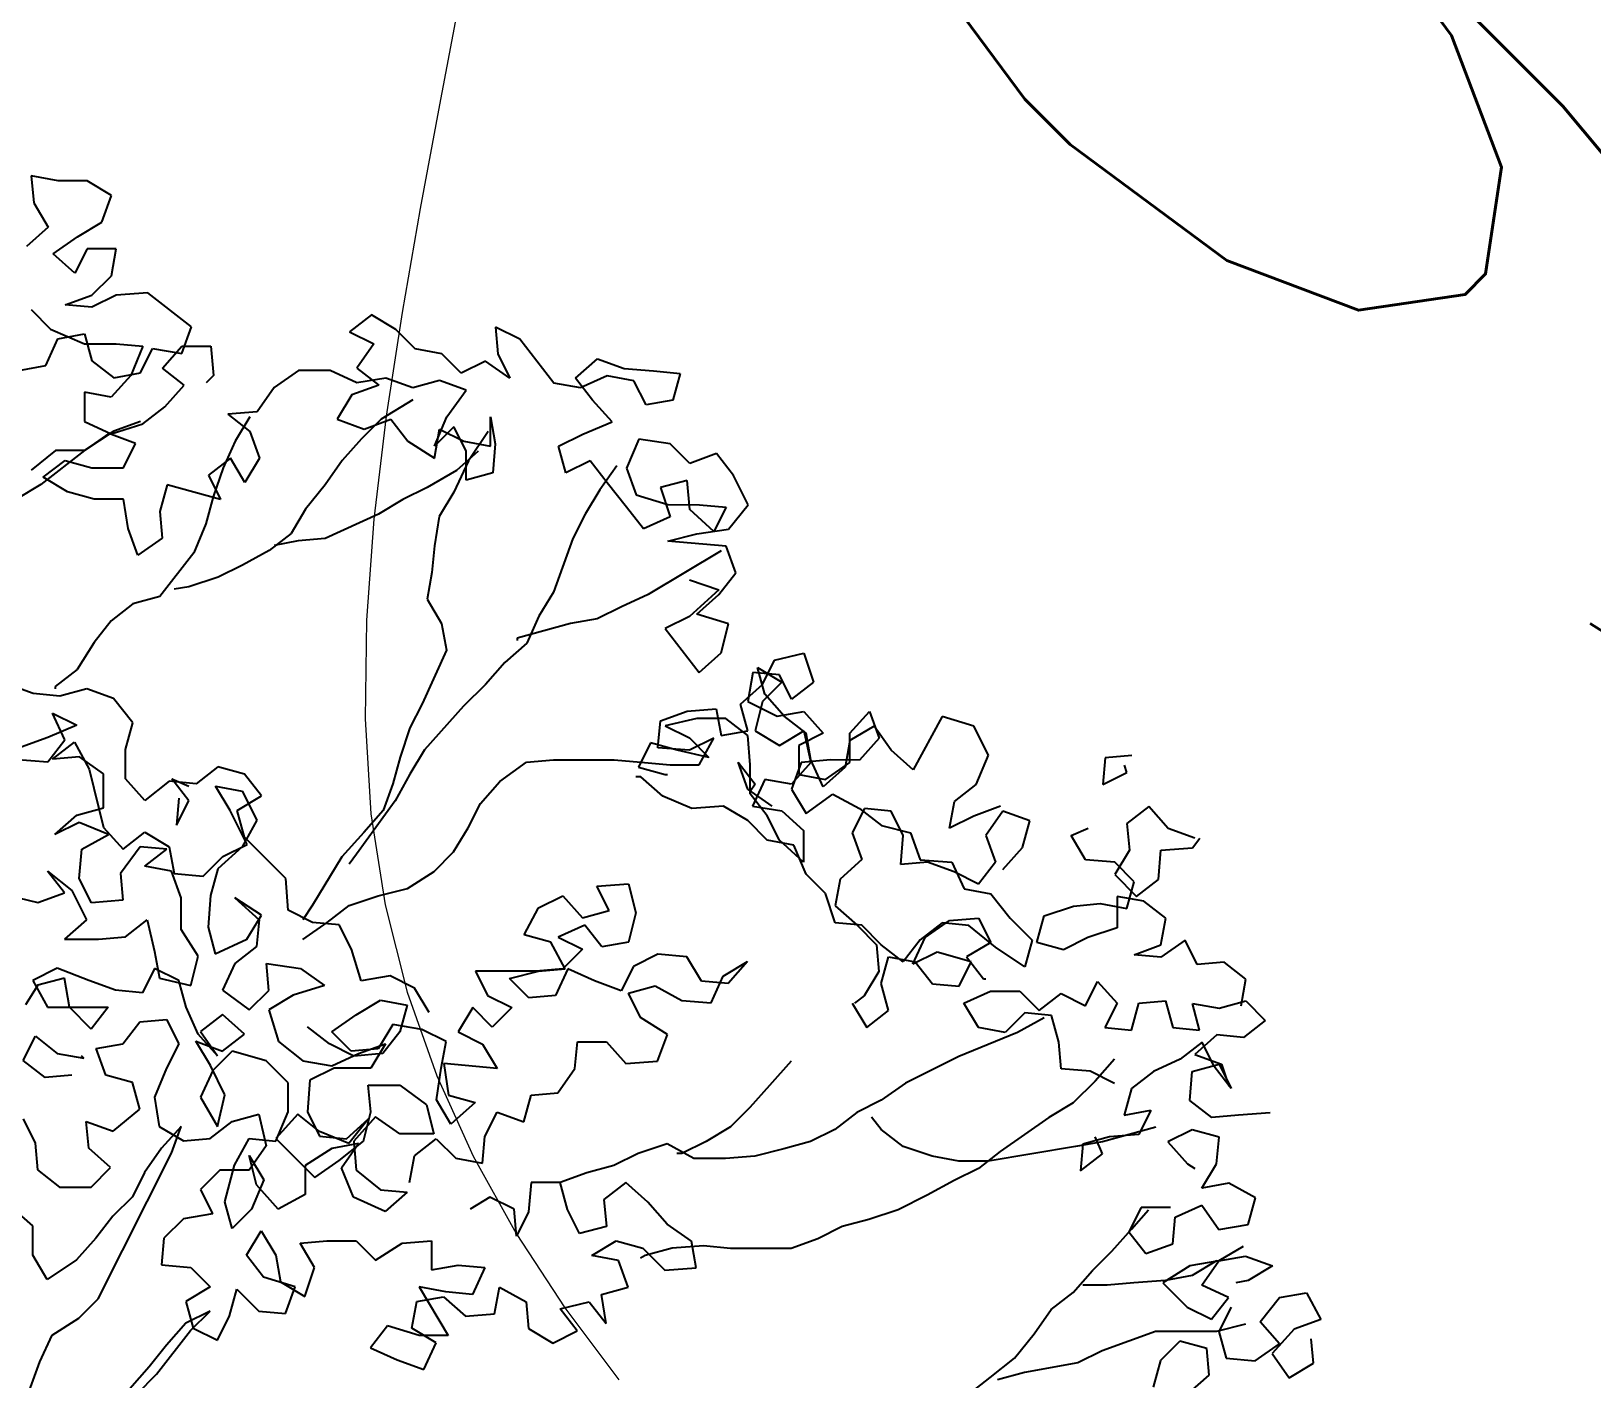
# Model space of a CAD drawing. Header units: millimetres. Extents: x 684983 to 685377, y 990360 to 990509.
# Drawn here: x 685072.673 to 685073.599, y 990440.839 to 990441.639 of the extents above; entities that cross this region are included whole.
import ezdxf

# ---------------------------------------------------------------- set-up
doc = ezdxf.new("R2010")
doc.units = ezdxf.units.MM
doc.header["$PDMODE"] = 35
doc.header["$PDSIZE"] = 0.2
doc.layers.add('CON_1', color=7, linetype='Continuous', lineweight=9)
doc.layers.add('GRID LEVELS', color=7, linetype='Continuous', lineweight=13)
doc.layers.add('dim', color=7, linetype='Continuous')
doc.layers.add('TEAK', color=7, linetype='Continuous')
doc.styles.add('DIM', font='ARIALN.TTF', dxfattribs={"width": 0.8, "height": 1})
doc.styles.get("Standard").update_dxf_attribs({"font": 'RomanS'})
doc.dimstyles.get("Standard").update_dxf_attribs({"dimtxt": 1, "dimasz": 0.18, "dimexe": 0.18, "dimexo": 0.0625, "dimgap": 0.09, "dimtad": 0, "dimrnd": 0.05, "dimzin": 0, "dimdsep": 46, "dimtxsty": 'DIM', "dimcen": 0.09, "dimse1": 1, "dimse2": 1, "dimsd1": 1, "dimsd2": 1, "dimadec": 0, "dimazin": 0, "dimtfac": 1, "dimtix": 1, "dimtofl": 0, "dimtmove": 2, "dimatfit": 3, "dimfxl": 0, "dimtolj": 1, "dimtzin": 0, "dimarcsym": 0})

# ---------------------------------------------------------------- blocks, each defined once
blk = doc.blocks.new('*D26')
at = {"layer": 'Defpoints', "color": 0, "transparency": 16777216}
for p in [(685075.2422, 990443.16421), (685072.801, 990433.898), (685073.92231, 990433.60259)]:
    blk.add_point(p, dxfattribs=at)
at = {"layer": 'dim', "color": 0, "transparency": 16777216, "insert": (685075.14291, 990438.23569), "char_height": 1, "attachment_point": 5, "rotation": 75.24067, "style": 'DIM'}
blk.add_mtext('\\A1;9.60', dxfattribs=at)
blk = doc.blocks.new('A$C25655A80')
at = {"color": 62}
for p, q in [((0.20665, 2.06565), (0.19608, 2.06758)), ((0.19608, 2.06758), (0.19703, 2.05701)), ((0.21818, 2.06564), (0.20665, 2.06565)), ((0.22779, 2.05986), (0.21818, 2.06564)), ((0.19703, 2.05701), (0.20279, 2.04739)), ((0.22394, 2.04929), (0.22779, 2.05986)), ((0.21432, 2.04353), (0.22394, 2.04929)), ((0.20279, 2.04739), (0.19413, 2.03971)), ((0.2047, 2.03681), (0.21432, 2.04353)), ((0.21334, 2.02911), (0.2047, 2.03681)), ((0.21816, 2.03872), (0.21334, 2.02911)), ((0.22969, 2.03871), (0.21816, 2.03872)), ((0.22776, 2.02814), (0.22969, 2.03871)), ((0.22006, 2.02046), (0.22776, 2.02814)), ((0.20949, 2.01662), (0.22006, 2.02046)), ((0.22968, 2.02045), (0.22006, 2.01565)), ((0.24218, 2.0214), (0.22968, 2.02045)), ((0.25947, 2.00792), (0.24218, 2.0214)), ((0.19603, 2.01471), (0.20371, 2.00701)), ((0.22006, 2.01565), (0.20949, 2.01662)), ((0.33061, 2.01266), (0.32195, 2.00594)), ((0.34022, 2.00689), (0.33061, 2.01266)), ((0.20371, 2.00701), (0.21716, 2.00123)), ((0.25561, 1.99735), (0.25947, 2.00792)), ((0.32195, 2.00594), (0.33156, 2.00113)), ((0.3479, 1.99919), (0.34022, 2.00689)), ((0.37963, 2.00781), (0.38058, 1.99724)), ((0.38924, 2.003), (0.37963, 2.00781)), ((0.20177, 1.99259), (0.20659, 2.00316)), ((0.20659, 2.00316), (0.21717, 2.00508)), ((0.21716, 2.00123), (0.22966, 2.00122)), ((0.21717, 2.00508), (0.22004, 1.9945)), ((0.22966, 2.00122), (0.24023, 2.00025)), ((0.24023, 2.00025), (0.23542, 1.98872)), ((0.24792, 1.99159), (0.25561, 2.00024)), ((0.25561, 2.00024), (0.26715, 2.00022)), ((0.26715, 2.00022), (0.2681, 1.98869)), ((0.33156, 2.00113), (0.32482, 1.99152)), ((0.40268, 1.98568), (0.38924, 2.003)), ((0.22004, 1.9945), (0.22869, 1.98776)), ((0.23926, 1.98968), (0.24408, 1.99928)), ((0.24408, 1.99928), (0.25561, 1.99735)), ((0.35847, 1.99726), (0.3479, 1.99919)), ((0.36615, 1.98956), (0.35847, 1.99726)), ((0.37577, 1.99436), (0.36615, 1.98956)), ((0.38538, 1.98762), (0.37577, 1.99436)), ((0.38058, 1.99724), (0.38538, 1.98762)), ((0.41133, 1.9876), (0.41999, 1.99528)), ((0.41999, 1.99528), (0.43056, 1.99142)), ((0.1912, 1.99068), (0.20177, 1.99259)), ((0.23542, 1.98872), (0.22772, 1.98007)), ((0.22869, 1.98776), (0.23926, 1.98968)), ((0.25656, 1.98485), (0.24792, 1.99159)), ((0.2681, 1.98869), (0.26521, 1.98581)), ((0.30175, 1.99058), (0.29213, 1.98386)), ((0.31425, 1.99057), (0.30175, 1.99058)), ((0.32482, 1.98575), (0.31425, 1.99057)), ((0.32482, 1.99152), (0.33347, 1.98478)), ((0.33635, 1.98766), (0.32482, 1.98575)), ((0.34692, 1.98381), (0.33635, 1.98766)), ((0.41806, 1.97894), (0.41133, 1.9876)), ((0.42383, 1.98855), (0.41325, 1.98375)), ((0.4344, 1.98661), (0.42383, 1.98855)), ((0.43056, 1.99142), (0.4421, 1.99045)), ((0.4421, 1.99045), (0.45267, 1.98948)), ((0.45267, 1.98948), (0.44978, 1.97891)), ((0.21715, 1.98201), (0.21714, 1.97047)), ((0.22772, 1.98007), (0.21715, 1.98201)), ((0.24886, 1.97621), (0.25656, 1.98485)), ((0.29213, 1.98386), (0.28539, 1.97425)), ((0.33347, 1.98478), (0.32289, 1.98095)), ((0.3575, 1.98668), (0.34692, 1.98381)), ((0.36807, 1.98283), (0.3575, 1.98668)), ((0.36037, 1.97226), (0.36807, 1.98283)), ((0.41325, 1.98375), (0.40268, 1.98568)), ((0.4392, 1.977), (0.4344, 1.98661)), ((0.24021, 1.96949), (0.24886, 1.97621)), ((0.32289, 1.98095), (0.31711, 1.97134)), ((0.34692, 1.979), (0.33441, 1.97132)), ((0.42574, 1.97028), (0.41806, 1.97894)), ((0.44978, 1.97891), (0.4392, 1.977)), ((0.21714, 1.97047), (0.22771, 1.96565)), ((0.22771, 1.96565), (0.24021, 1.96949)), ((0.23925, 1.97045), (0.22867, 1.96661)), ((0.28539, 1.97425), (0.27385, 1.9733)), ((0.27385, 1.9733), (0.2825, 1.96657)), ((0.28251, 1.97233), (0.27673, 1.96273)), ((0.31711, 1.97134), (0.32768, 1.96749)), ((0.33441, 1.97132), (0.32672, 1.96364)), ((0.32768, 1.96749), (0.33826, 1.97132)), ((0.33826, 1.97132), (0.34498, 1.96266)), ((0.35555, 1.96073), (0.36037, 1.97226)), ((0.37766, 1.96071), (0.37767, 1.97225)), ((0.37767, 1.97225), (0.37959, 1.96167)), ((0.4142, 1.96548), (0.42574, 1.97028)), ((0.22867, 1.96661), (0.21712, 1.95893)), ((0.22674, 1.96566), (0.21712, 1.95893)), ((0.23731, 1.9618), (0.22674, 1.96566)), ((0.27673, 1.96273), (0.27191, 1.95216)), ((0.2825, 1.96657), (0.28634, 1.95599)), ((0.32672, 1.96364), (0.31902, 1.955)), ((0.34498, 1.96266), (0.35555, 1.95592)), ((0.36325, 1.96841), (0.35555, 1.96073)), ((0.35555, 1.95592), (0.35748, 1.96746)), ((0.35748, 1.96746), (0.36709, 1.96264)), ((0.36805, 1.9588), (0.36325, 1.96841)), ((0.36709, 1.96264), (0.37766, 1.96071)), ((0.37671, 1.96648), (0.36901, 1.95495)), ((0.40458, 1.96069), (0.4142, 1.96548)), ((0.43631, 1.96354), (0.43149, 1.95201)), ((0.4488, 1.96161), (0.43631, 1.96354)), ((0.20559, 1.95895), (0.19597, 1.95126)), ((0.21712, 1.95893), (0.19981, 1.94549)), ((0.21712, 1.95893), (0.20559, 1.95895)), ((0.2325, 1.95219), (0.23731, 1.9618)), ((0.37286, 1.95879), (0.3642, 1.95111)), ((0.36804, 1.94726), (0.36805, 1.9588)), ((0.37959, 1.96167), (0.37862, 1.95014)), ((0.40745, 1.95011), (0.40458, 1.96069)), ((0.45648, 1.95391), (0.4488, 1.96161)), ((0.46706, 1.95774), (0.45648, 1.95391)), ((0.47378, 1.94909), (0.46706, 1.95774)), ((0.20077, 1.94838), (0.20943, 1.9551)), ((0.20943, 1.9551), (0.22, 1.9522)), ((0.22, 1.9522), (0.2325, 1.95219)), ((0.2748, 1.956), (0.26614, 1.94928)), ((0.27191, 1.95216), (0.26806, 1.94062)), ((0.28056, 1.94638), (0.2748, 1.956)), ((0.28634, 1.95599), (0.28056, 1.94638)), ((0.31902, 1.955), (0.31228, 1.94539)), ((0.3642, 1.95111), (0.35266, 1.94439)), ((0.36901, 1.95495), (0.36323, 1.94246)), ((0.41707, 1.95491), (0.40745, 1.95011)), ((0.42379, 1.94625), (0.41707, 1.95491)), ((0.42764, 1.95297), (0.42091, 1.94337)), ((0.43149, 1.95201), (0.43532, 1.94143)), ((0.19981, 1.94549), (0.19019, 1.93973)), ((0.21038, 1.9426), (0.20077, 1.94838)), ((0.2498, 1.94545), (0.2469, 1.93487)), ((0.27094, 1.93966), (0.2498, 1.94545)), ((0.26614, 1.94928), (0.27094, 1.93966)), ((0.31228, 1.94539), (0.30458, 1.93578)), ((0.35266, 1.94439), (0.34304, 1.93959)), ((0.37862, 1.95014), (0.36804, 1.94726)), ((0.43147, 1.93663), (0.42379, 1.94625)), ((0.45552, 1.94718), (0.44494, 1.94431)), ((0.44494, 1.94431), (0.44877, 1.93277)), ((0.45647, 1.93564), (0.45552, 1.94718)), ((0.47954, 1.93755), (0.47378, 1.94909)), ((0.22095, 1.93971), (0.21038, 1.9426)), ((0.23249, 1.93969), (0.22095, 1.93971)), ((0.2344, 1.92816), (0.23249, 1.93969)), ((0.26806, 1.94062), (0.26516, 1.93005)), ((0.34304, 1.93959), (0.33342, 1.93383)), ((0.36323, 1.94246), (0.35745, 1.93285)), ((0.42091, 1.94337), (0.41513, 1.93376)), ((0.43532, 1.94143), (0.44782, 1.93757)), ((0.2469, 1.93487), (0.24785, 1.9243)), ((0.30458, 1.93578), (0.29881, 1.92618)), ((0.33342, 1.93383), (0.31226, 1.92424)), ((0.35745, 1.93285), (0.35552, 1.92132)), ((0.41513, 1.93376), (0.41031, 1.92415)), ((0.4382, 1.92797), (0.43147, 1.93663)), ((0.44877, 1.93277), (0.4382, 1.92797)), ((0.44782, 1.93757), (0.46031, 1.93756)), ((0.46607, 1.92698), (0.45647, 1.93564)), ((0.46031, 1.93756), (0.47089, 1.93659)), ((0.47089, 1.93659), (0.46607, 1.92698)), ((0.47184, 1.92794), (0.47954, 1.93755)), ((0.23824, 1.91758), (0.2344, 1.92816)), ((0.26516, 1.93005), (0.26035, 1.91852)), ((0.29881, 1.92618), (0.29015, 1.91945)), ((0.4478, 1.92316), (0.45934, 1.92603)), ((0.45934, 1.92603), (0.47184, 1.92794)), ((0.24785, 1.9243), (0.23824, 1.91758)), ((0.29015, 1.91945), (0.27957, 1.9137)), ((0.30169, 1.92329), (0.29207, 1.92138)), ((0.31226, 1.92424), (0.30169, 1.92329)), ((0.35552, 1.92132), (0.35455, 1.91074)), ((0.41031, 1.92415), (0.4026, 1.90301)), ((0.47087, 1.92121), (0.4478, 1.92316)), ((0.47471, 1.91063), (0.47087, 1.92121)), ((0.26035, 1.91852), (0.24687, 1.90123)), ((0.27957, 1.9137), (0.26995, 1.9089)), ((0.46895, 1.91929), (0.44009, 1.90201)), ((0.26995, 1.9089), (0.25841, 1.90506)), ((0.35455, 1.91074), (0.35261, 1.90017)), ((0.45644, 1.90777), (0.46797, 1.90391)), ((0.46797, 1.90199), (0.47471, 1.91063)), ((0.24687, 1.90123), (0.2363, 1.89836)), ((0.25841, 1.90506), (0.25264, 1.90411)), ((0.4026, 1.90301), (0.39683, 1.8934)), ((0.44009, 1.90201), (0.42952, 1.89722)), ((0.46797, 1.90391), (0.45643, 1.89335)), ((0.45931, 1.89431), (0.46797, 1.90199)), ((0.2363, 1.89836), (0.22764, 1.89163)), ((0.35261, 1.90017), (0.35837, 1.89055)), ((0.42952, 1.89722), (0.4199, 1.89242)), ((0.22764, 1.89163), (0.2209, 1.88299)), ((0.35837, 1.89055), (0.36029, 1.87998)), ((0.40932, 1.89051), (0.38817, 1.88476)), ((0.39683, 1.8934), (0.39201, 1.88283)), ((0.4199, 1.89242), (0.40932, 1.89051)), ((0.45643, 1.89335), (0.44681, 1.88855)), ((0.47181, 1.89045), (0.45931, 1.89431)), ((0.46891, 1.87892), (0.47181, 1.89045)), ((0.2209, 1.88299), (0.21416, 1.87242)), ((0.39201, 1.88283), (0.38335, 1.87515)), ((0.38817, 1.88476), (0.38817, 1.8838)), ((0.44681, 1.88855), (0.46025, 1.87123)), ((0.36029, 1.87998), (0.35065, 1.85884)), ((0.46025, 1.87123), (0.46891, 1.87892)), ((0.49006, 1.87601), (0.5016, 1.87889)), ((0.5016, 1.87889), (0.50543, 1.86735)), ((0.21416, 1.87242), (0.2055, 1.8657)), ((0.38335, 1.87515), (0.37565, 1.8665)), ((0.4814, 1.87121), (0.47947, 1.85968)), ((0.49198, 1.87024), (0.4814, 1.87121)), ((0.48333, 1.87314), (0.49293, 1.86736)), ((0.4862, 1.86256), (0.48333, 1.87314)), ((0.48524, 1.8664), (0.49006, 1.87601)), ((0.49677, 1.86063), (0.49198, 1.87024)), ((0.19685, 1.86282), (0.18628, 1.86668)), ((0.2055, 1.8657), (0.2055, 1.86474)), ((0.218, 1.86473), (0.20742, 1.86185)), ((0.22857, 1.86087), (0.218, 1.86473)), ((0.37565, 1.8665), (0.367, 1.85786)), ((0.47658, 1.85872), (0.48524, 1.8664)), ((0.49293, 1.86736), (0.48524, 1.85968)), ((0.50543, 1.86735), (0.49677, 1.86063)), ((0.20742, 1.86185), (0.19685, 1.86282)), ((0.23625, 1.85125), (0.22857, 1.86087)), ((0.35065, 1.85884), (0.34584, 1.84923)), ((0.367, 1.85786), (0.3516, 1.84057)), ((0.47946, 1.84814), (0.47658, 1.85872)), ((0.47947, 1.85968), (0.491, 1.8539)), ((0.48524, 1.85968), (0.48234, 1.84814)), ((0.49388, 1.8539), (0.4862, 1.86256)), ((0.20453, 1.85513), (0.21414, 1.85031)), ((0.20933, 1.84455), (0.20453, 1.85513)), ((0.44388, 1.84145), (0.44486, 1.85202)), ((0.44486, 1.85202), (0.45543, 1.85586)), ((0.45928, 1.85297), (0.44678, 1.8501)), ((0.45543, 1.85586), (0.46697, 1.85681)), ((0.47081, 1.85296), (0.45928, 1.85297)), ((0.46697, 1.85681), (0.46888, 1.84623)), ((0.47946, 1.84622), (0.47081, 1.85296)), ((0.491, 1.8539), (0.50158, 1.85582)), ((0.50253, 1.84716), (0.49388, 1.8539)), ((0.50158, 1.85582), (0.50926, 1.84716)), ((0.51983, 1.84715), (0.52753, 1.85579)), ((0.52753, 1.85579), (0.53137, 1.84521)), ((0.55637, 1.85384), (0.54481, 1.8327)), ((0.56886, 1.84999), (0.55637, 1.85384)), ((0.2026, 1.84551), (0.19202, 1.84168)), ((0.21414, 1.85031), (0.2026, 1.84551)), ((0.23336, 1.84068), (0.23625, 1.85125)), ((0.34584, 1.84923), (0.34198, 1.8377)), ((0.44678, 1.8501), (0.45638, 1.84528)), ((0.46888, 1.84623), (0.47946, 1.84814)), ((0.48041, 1.83469), (0.47946, 1.84622)), ((0.48234, 1.84814), (0.49195, 1.84237)), ((0.49195, 1.84237), (0.50157, 1.84812)), ((0.50926, 1.84716), (0.49964, 1.84236)), ((0.50157, 1.84812), (0.50444, 1.83563)), ((0.50444, 1.83659), (0.50253, 1.84716)), ((0.51982, 1.83561), (0.51983, 1.84715)), ((0.52945, 1.85002), (0.51983, 1.84426)), ((0.53617, 1.8404), (0.52945, 1.85002)), ((0.57462, 1.83844), (0.56886, 1.84999)), ((0.20259, 1.8359), (0.20933, 1.84455)), ((0.20452, 1.83686), (0.21317, 1.84358)), ((0.21317, 1.84358), (0.21893, 1.833)), ((0.23335, 1.82914), (0.23336, 1.84068)), ((0.3516, 1.84057), (0.34582, 1.83096)), ((0.441, 1.84337), (0.43619, 1.83376)), ((0.45157, 1.84048), (0.441, 1.84337)), ((0.45638, 1.84048), (0.44388, 1.84145)), ((0.46407, 1.83758), (0.45157, 1.84048)), ((0.45638, 1.84528), (0.46407, 1.83758)), ((0.466, 1.84527), (0.45638, 1.84048)), ((0.46022, 1.8347), (0.466, 1.84527)), ((0.49964, 1.84236), (0.49963, 1.83082)), ((0.51983, 1.84426), (0.5179, 1.83369)), ((0.53137, 1.84521), (0.52367, 1.83657)), ((0.54481, 1.8327), (0.53617, 1.8404)), ((0.18914, 1.83688), (0.20259, 1.8359)), ((0.21509, 1.83781), (0.20452, 1.83686)), ((0.2247, 1.83107), (0.21509, 1.83781)), ((0.26988, 1.83392), (0.26122, 1.8272)), ((0.28045, 1.83102), (0.26988, 1.83392)), ((0.34198, 1.8377), (0.33909, 1.82712)), ((0.38139, 1.82805), (0.39197, 1.83573)), ((0.39197, 1.83573), (0.40254, 1.83668)), ((0.40254, 1.83668), (0.42658, 1.83666)), ((0.42658, 1.83666), (0.43715, 1.83569)), ((0.43619, 1.83376), (0.44676, 1.83087)), ((0.43715, 1.83569), (0.44868, 1.83471)), ((0.44868, 1.83471), (0.46022, 1.8347)), ((0.4756, 1.83565), (0.48232, 1.82699)), ((0.47944, 1.82507), (0.4756, 1.83565)), ((0.4804, 1.82315), (0.48041, 1.83469)), ((0.50444, 1.83563), (0.49674, 1.82698)), ((0.5006, 1.83563), (0.49674, 1.82506)), ((0.51213, 1.83658), (0.5006, 1.83563)), ((0.50924, 1.82601), (0.50444, 1.83659)), ((0.5179, 1.83369), (0.50924, 1.82601)), ((0.5102, 1.82889), (0.51982, 1.83561)), ((0.52367, 1.83657), (0.51213, 1.83658)), ((0.5698, 1.82691), (0.57462, 1.83844)), ((0.62076, 1.83744), (0.61979, 1.82687)), ((0.63134, 1.83839), (0.62076, 1.83744)), ((0.62941, 1.83167), (0.62845, 1.83455)), ((0.21893, 1.833), (0.22468, 1.80993)), ((0.22469, 1.81762), (0.2247, 1.83107)), ((0.24103, 1.82049), (0.23335, 1.82914)), ((0.25065, 1.82817), (0.24103, 1.82049)), ((0.26122, 1.8272), (0.25065, 1.82817)), ((0.25161, 1.82913), (0.25834, 1.82624)), ((0.25833, 1.82047), (0.25161, 1.82913)), ((0.28717, 1.82237), (0.28045, 1.83102)), ((0.33909, 1.82712), (0.33523, 1.81655)), ((0.34582, 1.83096), (0.34004, 1.82039)), ((0.37369, 1.8194), (0.38139, 1.82805)), ((0.43714, 1.82992), (0.43522, 1.82992)), ((0.44579, 1.82222), (0.43714, 1.82992)), ((0.44676, 1.83087), (0.44772, 1.83087)), ((0.48232, 1.82699), (0.4804, 1.82411)), ((0.48617, 1.82891), (0.48135, 1.81834)), ((0.49674, 1.82698), (0.48617, 1.82891)), ((0.49963, 1.83082), (0.5102, 1.82889)), ((0.56114, 1.82019), (0.5698, 1.82691)), ((0.61979, 1.82687), (0.62941, 1.83167)), ((0.25449, 1.82143), (0.25352, 1.81086)), ((0.26891, 1.82623), (0.27949, 1.8243)), ((0.27467, 1.81661), (0.26891, 1.82623)), ((0.27756, 1.81661), (0.28717, 1.82237)), ((0.27949, 1.8243), (0.28524, 1.81275)), ((0.45732, 1.8174), (0.44579, 1.82222)), ((0.48904, 1.81834), (0.47944, 1.82507)), ((0.48712, 1.81449), (0.4804, 1.82315)), ((0.49674, 1.82506), (0.5025, 1.81544)), ((0.5025, 1.81544), (0.51308, 1.82312)), ((0.51308, 1.82312), (0.52365, 1.81734)), ((0.20545, 1.80706), (0.21411, 1.81474)), ((0.21411, 1.81474), (0.22469, 1.81762)), ((0.25352, 1.81086), (0.25833, 1.82047)), ((0.28139, 1.80315), (0.27467, 1.81661)), ((0.28043, 1.80603), (0.27756, 1.81661)), ((0.34004, 1.82039), (0.32464, 1.79926)), ((0.33523, 1.81655), (0.32754, 1.80791)), ((0.36887, 1.80979), (0.37369, 1.8194)), ((0.46982, 1.81835), (0.45732, 1.8174)), ((0.47943, 1.81258), (0.46982, 1.81835)), ((0.48135, 1.81834), (0.49289, 1.81641)), ((0.49289, 1.81641), (0.50153, 1.80871)), ((0.52557, 1.81734), (0.52076, 1.80773)), ((0.52365, 1.81734), (0.5323, 1.81061)), ((0.53615, 1.81637), (0.52557, 1.81734)), ((0.54094, 1.80675), (0.53615, 1.81637)), ((0.55921, 1.80962), (0.56114, 1.82019)), ((0.57941, 1.81825), (0.56883, 1.81442)), ((0.58037, 1.81633), (0.57363, 1.80672)), ((0.59094, 1.81247), (0.58037, 1.81633)), ((0.63805, 1.8182), (0.62939, 1.81148)), ((0.64573, 1.80954), (0.63805, 1.8182)), ((0.21507, 1.81186), (0.20545, 1.80706)), ((0.2266, 1.80704), (0.21507, 1.81186)), ((0.22468, 1.80993), (0.23236, 1.80127)), ((0.28524, 1.81275), (0.27947, 1.80219)), ((0.3631, 1.80019), (0.36887, 1.80979)), ((0.48711, 1.80488), (0.47943, 1.81258)), ((0.49192, 1.80487), (0.48712, 1.81449)), ((0.50153, 1.80871), (0.50152, 1.79621)), ((0.5323, 1.81061), (0.54383, 1.80771)), ((0.56883, 1.81442), (0.55921, 1.80962)), ((0.58804, 1.8019), (0.59094, 1.81247)), ((0.60727, 1.80669), (0.61401, 1.80957)), ((0.62939, 1.81148), (0.63034, 1.8009)), ((0.6563, 1.80569), (0.64573, 1.80954)), ((0.21602, 1.80128), (0.2266, 1.80704)), ((0.23909, 1.80222), (0.23139, 1.79166)), ((0.23236, 1.80127), (0.24102, 1.80799)), ((0.24966, 1.80125), (0.23909, 1.80222)), ((0.24102, 1.80799), (0.25063, 1.80221)), ((0.25063, 1.80221), (0.25254, 1.79164)), ((0.27947, 1.80219), (0.26984, 1.79354)), ((0.27177, 1.79835), (0.28139, 1.80315)), ((0.29676, 1.78967), (0.28043, 1.80603)), ((0.32754, 1.80791), (0.31888, 1.7983)), ((0.49768, 1.80295), (0.48711, 1.80488)), ((0.50152, 1.79621), (0.49192, 1.80487)), ((0.50248, 1.79141), (0.49768, 1.80295)), ((0.52076, 1.80773), (0.52459, 1.79715)), ((0.53997, 1.79522), (0.54094, 1.80675)), ((0.54383, 1.80771), (0.54766, 1.79713)), ((0.57363, 1.80672), (0.57746, 1.79614)), ((0.61303, 1.79707), (0.60727, 1.80669)), ((0.65533, 1.80184), (0.65822, 1.80568)), ((0.21505, 1.78975), (0.21602, 1.80128)), ((0.24101, 1.79453), (0.24966, 1.80125)), ((0.26407, 1.79066), (0.27177, 1.79835)), ((0.31888, 1.7983), (0.30732, 1.77909)), ((0.32464, 1.79926), (0.32176, 1.79542)), ((0.3554, 1.7925), (0.3631, 1.80019)), ((0.52459, 1.79715), (0.51593, 1.78947)), ((0.55055, 1.79617), (0.53997, 1.79522)), ((0.54766, 1.79713), (0.56016, 1.79616)), ((0.56112, 1.79231), (0.55055, 1.79617)), ((0.56016, 1.79616), (0.56496, 1.78558)), ((0.57746, 1.79614), (0.57073, 1.7875)), ((0.58035, 1.79326), (0.58804, 1.8019)), ((0.62457, 1.7961), (0.61303, 1.79707)), ((0.63034, 1.8009), (0.62456, 1.7913)), ((0.63225, 1.7884), (0.62457, 1.7961)), ((0.64187, 1.78936), (0.64284, 1.80089)), ((0.64284, 1.80089), (0.65533, 1.80184)), ((0.20255, 1.79264), (0.21216, 1.78494)), ((0.20927, 1.78398), (0.20255, 1.79264)), ((0.23139, 1.79166), (0.23234, 1.78108)), ((0.25158, 1.7926), (0.24101, 1.79453)), ((0.25541, 1.78202), (0.25158, 1.7926)), ((0.25254, 1.79164), (0.26407, 1.79066)), ((0.26984, 1.79354), (0.26695, 1.78297)), ((0.34482, 1.78578), (0.3554, 1.7925)), ((0.51016, 1.78371), (0.50248, 1.79141)), ((0.57073, 1.7875), (0.56112, 1.79231)), ((0.62456, 1.7913), (0.63321, 1.78264)), ((0.1987, 1.78015), (0.20927, 1.78398)), ((0.21216, 1.78494), (0.21792, 1.7734)), ((0.21985, 1.78013), (0.21505, 1.78975)), ((0.29771, 1.77717), (0.29676, 1.78967)), ((0.33328, 1.78291), (0.34482, 1.78578)), ((0.4198, 1.78668), (0.4323, 1.78763)), ((0.4246, 1.77706), (0.4198, 1.78668)), ((0.4323, 1.78763), (0.43517, 1.77609)), ((0.514, 1.77217), (0.51016, 1.78371)), ((0.51593, 1.78947), (0.514, 1.7789)), ((0.56496, 1.78558), (0.57553, 1.78365)), ((0.57553, 1.78365), (0.58321, 1.77403)), ((0.62936, 1.77783), (0.63225, 1.7884)), ((0.63321, 1.78264), (0.64187, 1.78936)), ((0.18716, 1.78304), (0.1987, 1.78015)), ((0.23234, 1.78108), (0.21985, 1.78013)), ((0.2554, 1.76952), (0.25541, 1.78202)), ((0.26695, 1.78297), (0.26598, 1.77047)), ((0.27656, 1.782), (0.28617, 1.77334)), ((0.28713, 1.77526), (0.27656, 1.782)), ((0.30732, 1.77909), (0.30347, 1.77332)), ((0.31308, 1.77235), (0.32174, 1.77908)), ((0.32174, 1.77908), (0.33328, 1.78291)), ((0.39095, 1.76748), (0.39672, 1.77805)), ((0.39672, 1.77805), (0.40634, 1.78284)), ((0.40634, 1.78284), (0.41402, 1.77418)), ((0.514, 1.7789), (0.52265, 1.7712)), ((0.59667, 1.77498), (0.60821, 1.77881)), ((0.60821, 1.77881), (0.61879, 1.77976)), ((0.61879, 1.77976), (0.62936, 1.77783)), ((0.62552, 1.78264), (0.62551, 1.77015)), ((0.63609, 1.78071), (0.62552, 1.78264)), ((0.64473, 1.77397), (0.63609, 1.78071)), ((0.21792, 1.7734), (0.20926, 1.76572)), ((0.23329, 1.76666), (0.24195, 1.77338)), ((0.24195, 1.77338), (0.24482, 1.76088)), ((0.28136, 1.76565), (0.28713, 1.77526)), ((0.28617, 1.77334), (0.2852, 1.76277)), ((0.30732, 1.77236), (0.29771, 1.77717)), ((0.30347, 1.76563), (0.31308, 1.77235)), ((0.31789, 1.77139), (0.30732, 1.77236)), ((0.32269, 1.76177), (0.31789, 1.77139)), ((0.41402, 1.77418), (0.4246, 1.77706)), ((0.43517, 1.77609), (0.43228, 1.76455)), ((0.52457, 1.7712), (0.514, 1.77217)), ((0.55629, 1.77213), (0.54764, 1.76541)), ((0.54956, 1.76637), (0.55918, 1.77309)), ((0.56687, 1.77116), (0.55629, 1.77213)), ((0.55918, 1.77309), (0.57071, 1.77404)), ((0.57071, 1.77404), (0.57551, 1.76442)), ((0.58321, 1.77403), (0.59186, 1.76537)), ((0.59378, 1.76441), (0.59667, 1.77498)), ((0.6428, 1.7634), (0.64473, 1.77397)), ((0.20926, 1.76572), (0.22272, 1.76571)), ((0.22272, 1.76571), (0.23329, 1.76666)), ((0.26212, 1.75894), (0.2554, 1.76952)), ((0.26598, 1.77047), (0.26885, 1.7599)), ((0.26885, 1.7599), (0.28136, 1.76565)), ((0.40152, 1.76458), (0.39095, 1.76748)), ((0.41498, 1.7713), (0.4044, 1.7665)), ((0.4044, 1.7665), (0.41401, 1.76169)), ((0.4217, 1.76264), (0.41498, 1.7713)), ((0.52265, 1.7712), (0.53033, 1.7635)), ((0.53225, 1.7635), (0.52457, 1.7712)), ((0.54764, 1.76541), (0.5409, 1.75676)), ((0.54474, 1.7558), (0.54956, 1.76637)), ((0.57743, 1.7625), (0.56687, 1.77116)), ((0.59186, 1.76537), (0.58896, 1.7548)), ((0.61397, 1.76631), (0.60435, 1.76151)), ((0.62551, 1.77015), (0.61397, 1.76631)), ((0.65242, 1.76531), (0.6428, 1.75859)), ((0.65722, 1.7557), (0.65242, 1.76531)), ((0.24482, 1.76088), (0.24673, 1.75031)), ((0.2852, 1.76277), (0.27654, 1.75605)), ((0.32652, 1.74927), (0.32269, 1.76177)), ((0.40727, 1.754), (0.40152, 1.76458)), ((0.41401, 1.76169), (0.40631, 1.754)), ((0.43228, 1.76455), (0.4217, 1.76264)), ((0.44381, 1.75974), (0.43419, 1.75494)), ((0.45534, 1.75877), (0.44381, 1.75974)), ((0.53033, 1.7635), (0.53128, 1.75293)), ((0.5409, 1.75676), (0.53225, 1.7635)), ((0.55436, 1.7606), (0.54474, 1.7558)), ((0.56781, 1.75674), (0.55436, 1.7606)), ((0.57551, 1.76442), (0.56589, 1.75866)), ((0.58896, 1.7548), (0.57743, 1.7625)), ((0.60435, 1.76151), (0.59378, 1.76441)), ((0.63222, 1.75957), (0.6428, 1.7634)), ((0.6428, 1.75859), (0.63222, 1.75957)), ((0.20636, 1.75419), (0.19675, 1.74939)), ((0.21886, 1.74937), (0.20636, 1.75419)), ((0.24482, 1.75415), (0.24, 1.74454)), ((0.25442, 1.74934), (0.24482, 1.75415)), ((0.25923, 1.74741), (0.26212, 1.75894)), ((0.27654, 1.75605), (0.27172, 1.74548)), ((0.28904, 1.75603), (0.30249, 1.7541)), ((0.28999, 1.74546), (0.28904, 1.75603)), ((0.30249, 1.7541), (0.3121, 1.74736)), ((0.37171, 1.75307), (0.3765, 1.74346)), ((0.39574, 1.75305), (0.37171, 1.75307)), ((0.38516, 1.75018), (0.3967, 1.75305)), ((0.40631, 1.754), (0.39574, 1.75305)), ((0.3967, 1.75305), (0.40727, 1.754)), ((0.40824, 1.754), (0.40342, 1.74343)), ((0.41881, 1.74919), (0.40824, 1.754)), ((0.43419, 1.75494), (0.42938, 1.74533)), ((0.4611, 1.74915), (0.45534, 1.75877)), ((0.46976, 1.75106), (0.47938, 1.75682)), ((0.47938, 1.75682), (0.47168, 1.74818)), ((0.53128, 1.75293), (0.52551, 1.74332)), ((0.53224, 1.74812), (0.53513, 1.75869)), ((0.53513, 1.75869), (0.5457, 1.75676)), ((0.5457, 1.75676), (0.55243, 1.7481)), ((0.563, 1.74713), (0.56781, 1.75674)), ((0.56589, 1.75866), (0.57262, 1.75001)), ((0.66779, 1.75665), (0.65722, 1.7557)), ((0.67644, 1.74991), (0.66779, 1.75665)), ((0.19867, 1.74747), (0.19385, 1.73978)), ((0.19675, 1.74939), (0.2025, 1.73881)), ((0.20924, 1.75034), (0.19867, 1.74747)), ((0.21116, 1.7388), (0.20924, 1.75034)), ((0.22943, 1.74551), (0.21886, 1.74937)), ((0.24673, 1.75031), (0.25923, 1.74741)), ((0.2573, 1.73876), (0.25442, 1.74934)), ((0.3121, 1.74736), (0.2996, 1.74353)), ((0.33806, 1.75118), (0.32652, 1.74927)), ((0.34767, 1.74637), (0.33806, 1.75118)), ((0.39284, 1.74248), (0.38516, 1.75018)), ((0.42938, 1.74533), (0.41881, 1.74919)), ((0.43226, 1.74437), (0.44284, 1.74724)), ((0.44284, 1.74724), (0.45341, 1.74146)), ((0.47168, 1.74818), (0.4611, 1.74915)), ((0.46494, 1.74049), (0.46976, 1.75106)), ((0.53511, 1.73754), (0.53224, 1.74812)), ((0.55243, 1.7481), (0.563, 1.74713)), ((0.57262, 1.75001), (0.57358, 1.75001)), ((0.61298, 1.7394), (0.6178, 1.749)), ((0.6178, 1.749), (0.62548, 1.74035)), ((0.6745, 1.73934), (0.67644, 1.74991)), ((0.24, 1.74454), (0.22943, 1.74551)), ((0.27172, 1.74548), (0.28229, 1.73778)), ((0.28229, 1.73778), (0.28999, 1.74546)), ((0.2996, 1.74353), (0.28998, 1.73777)), ((0.32459, 1.73581), (0.3342, 1.74157)), ((0.3342, 1.74157), (0.34478, 1.73964)), ((0.35343, 1.73675), (0.34767, 1.74637)), ((0.3765, 1.74346), (0.38611, 1.73864)), ((0.40342, 1.74343), (0.39284, 1.74248)), ((0.43706, 1.73475), (0.43226, 1.74437)), ((0.45341, 1.74146), (0.46494, 1.74049)), ((0.52551, 1.74332), (0.52166, 1.74044)), ((0.56492, 1.7404), (0.57549, 1.7452)), ((0.57549, 1.7452), (0.58703, 1.74519)), ((0.58703, 1.74519), (0.59471, 1.73749)), ((0.59471, 1.73749), (0.60337, 1.74421)), ((0.60337, 1.74421), (0.61298, 1.7394)), ((0.63413, 1.74034), (0.6447, 1.74129)), ((0.6447, 1.74129), (0.64758, 1.73071)), ((0.66585, 1.73839), (0.67643, 1.74126)), ((0.67643, 1.74126), (0.68411, 1.73356)), ((0.2025, 1.73881), (0.22654, 1.73879)), ((0.2198, 1.73014), (0.21116, 1.7388)), ((0.22654, 1.73879), (0.2198, 1.73014)), ((0.26209, 1.72818), (0.2573, 1.73876)), ((0.27171, 1.73586), (0.26306, 1.72914)), ((0.28036, 1.72816), (0.27171, 1.73586)), ((0.28998, 1.73777), (0.29382, 1.72527)), ((0.31497, 1.72909), (0.32459, 1.73581)), ((0.34478, 1.73964), (0.34188, 1.72907)), ((0.37073, 1.73866), (0.36495, 1.72905)), ((0.37841, 1.73096), (0.37073, 1.73866)), ((0.38611, 1.73864), (0.37841, 1.73096)), ((0.44763, 1.72801), (0.43706, 1.73475)), ((0.5207, 1.74044), (0.52646, 1.73082)), ((0.52646, 1.73082), (0.53511, 1.73754)), ((0.57068, 1.73078), (0.56492, 1.7404)), ((0.58895, 1.73653), (0.58125, 1.72885)), ((0.59663, 1.7346), (0.58605, 1.72885)), ((0.59952, 1.73556), (0.58895, 1.73653)), ((0.60239, 1.72499), (0.59952, 1.73556)), ((0.62548, 1.74035), (0.62066, 1.73074)), ((0.63124, 1.72977), (0.63413, 1.74034)), ((0.65528, 1.74032), (0.66585, 1.73839)), ((0.65815, 1.72974), (0.65528, 1.74032)), ((0.23229, 1.72436), (0.23903, 1.73301)), ((0.23903, 1.73301), (0.2496, 1.73396)), ((0.2496, 1.73396), (0.2544, 1.72434)), ((0.26978, 1.71952), (0.26209, 1.72818)), ((0.26306, 1.72914), (0.26978, 1.71952)), ((0.2717, 1.72144), (0.28036, 1.72816)), ((0.314, 1.72429), (0.30536, 1.73103)), ((0.32265, 1.7214), (0.31497, 1.72909)), ((0.339, 1.73196), (0.33323, 1.72235)), ((0.34188, 1.72907), (0.33515, 1.72042)), ((0.35054, 1.73002), (0.339, 1.73196)), ((0.36014, 1.72521), (0.35054, 1.73002)), ((0.36495, 1.72905), (0.37456, 1.72423)), ((0.58605, 1.72885), (0.56297, 1.71925)), ((0.58125, 1.72885), (0.57068, 1.73078)), ((0.62066, 1.73074), (0.63124, 1.72977)), ((0.64758, 1.73071), (0.65815, 1.72974)), ((0.68411, 1.73356), (0.67545, 1.72684)), ((0.19287, 1.71767), (0.19769, 1.72728)), ((0.19769, 1.72728), (0.20633, 1.72054)), ((0.22171, 1.72245), (0.23229, 1.72436)), ((0.22555, 1.71187), (0.22171, 1.72245)), ((0.2544, 1.72434), (0.24959, 1.71473)), ((0.26113, 1.7253), (0.2717, 1.72144)), ((0.26689, 1.71568), (0.26113, 1.7253)), ((0.29382, 1.72527), (0.30342, 1.71757)), ((0.32361, 1.71947), (0.314, 1.72429)), ((0.33323, 1.72235), (0.32265, 1.7214)), ((0.32553, 1.72043), (0.33611, 1.72427)), ((0.33611, 1.72427), (0.33033, 1.71466)), ((0.35821, 1.71463), (0.36014, 1.72521)), ((0.37456, 1.72423), (0.38032, 1.71461)), ((0.41108, 1.71459), (0.41206, 1.72516)), ((0.41206, 1.72516), (0.42359, 1.72515)), ((0.42359, 1.72515), (0.43127, 1.71649)), ((0.44377, 1.71744), (0.44763, 1.72801)), ((0.60334, 1.71441), (0.60239, 1.72499)), ((0.65911, 1.72493), (0.65045, 1.71821)), ((0.66488, 1.72781), (0.65622, 1.72013)), ((0.66391, 1.71532), (0.65911, 1.72493)), ((0.67545, 1.72684), (0.66488, 1.72781)), ((0.20152, 1.71093), (0.19287, 1.71767)), ((0.20633, 1.72054), (0.2169, 1.71861)), ((0.2169, 1.71861), (0.21594, 1.71957)), ((0.27555, 1.72144), (0.26785, 1.71376)), ((0.289, 1.71758), (0.27555, 1.72144)), ((0.29765, 1.70892), (0.289, 1.71758)), ((0.30342, 1.71757), (0.31495, 1.71564)), ((0.31495, 1.71564), (0.32553, 1.72043)), ((0.33515, 1.72042), (0.32361, 1.71947)), ((0.35918, 1.71656), (0.36109, 1.70406)), ((0.38032, 1.71461), (0.35918, 1.71656)), ((0.43127, 1.71649), (0.44377, 1.71744)), ((0.49664, 1.71739), (0.48798, 1.70779)), ((0.56297, 1.71925), (0.54182, 1.7087)), ((0.6245, 1.71824), (0.6168, 1.70959)), ((0.65045, 1.71821), (0.63987, 1.71342)), ((0.65525, 1.7134), (0.66583, 1.71628)), ((0.65622, 1.72013), (0.66679, 1.71628)), ((0.66583, 1.71628), (0.67063, 1.70666)), ((0.66679, 1.71628), (0.66967, 1.70762)), ((0.21209, 1.71188), (0.20152, 1.71093)), ((0.23612, 1.70898), (0.22555, 1.71187)), ((0.24959, 1.71473), (0.24477, 1.7032)), ((0.26785, 1.71376), (0.26303, 1.70319)), ((0.27265, 1.70414), (0.26689, 1.71568)), ((0.3063, 1.70988), (0.30533, 1.69738)), ((0.31592, 1.71467), (0.3063, 1.70988)), ((0.33033, 1.71466), (0.31592, 1.71467)), ((0.35628, 1.70214), (0.35821, 1.71463)), ((0.40435, 1.70498), (0.41108, 1.71459)), ((0.61488, 1.71344), (0.60334, 1.71441)), ((0.6168, 1.70959), (0.60814, 1.70095)), ((0.62449, 1.70862), (0.61488, 1.71344)), ((0.63987, 1.71342), (0.63122, 1.70669)), ((0.65428, 1.70187), (0.65525, 1.7134)), ((0.67063, 1.70666), (0.66391, 1.71532)), ((0.239, 1.6984), (0.23612, 1.70898)), ((0.26975, 1.69164), (0.27265, 1.70414)), ((0.29763, 1.69739), (0.29765, 1.70892)), ((0.32937, 1.70793), (0.34186, 1.70792)), ((0.33032, 1.69736), (0.32937, 1.70793)), ((0.34186, 1.70792), (0.35243, 1.70022)), ((0.36109, 1.70406), (0.37166, 1.70116)), ((0.39088, 1.69346), (0.39377, 1.70403)), ((0.39377, 1.70403), (0.40435, 1.70498)), ((0.48798, 1.70779), (0.48028, 1.69914)), ((0.54182, 1.7087), (0.5322, 1.70198)), ((0.63122, 1.70669), (0.62832, 1.69612)), ((0.22841, 1.68976), (0.239, 1.6984)), ((0.24477, 1.7032), (0.24668, 1.69167)), ((0.26303, 1.70319), (0.26975, 1.69164)), ((0.29282, 1.68586), (0.29763, 1.69739)), ((0.30533, 1.69738), (0.31012, 1.68776)), ((0.32742, 1.68582), (0.33032, 1.69736)), ((0.35243, 1.70022), (0.3553, 1.68868)), ((0.36204, 1.69252), (0.35628, 1.70214)), ((0.37166, 1.70116), (0.36204, 1.69252)), ((0.37549, 1.6877), (0.38031, 1.69731)), ((0.38031, 1.69731), (0.39088, 1.69346)), ((0.48028, 1.69914), (0.47259, 1.69146)), ((0.5322, 1.70198), (0.52258, 1.69718)), ((0.60814, 1.70095), (0.59852, 1.69519)), ((0.62832, 1.69612), (0.6389, 1.69804)), ((0.6389, 1.69804), (0.63408, 1.68843)), ((0.66293, 1.69513), (0.65428, 1.70187)), ((0.19285, 1.6946), (0.19765, 1.68498)), ((0.21879, 1.68304), (0.21784, 1.69361)), ((0.21784, 1.69361), (0.22841, 1.68976)), ((0.24668, 1.69167), (0.25629, 1.68589)), ((0.25533, 1.69166), (0.24763, 1.68301)), ((0.25148, 1.68109), (0.25533, 1.69166)), ((0.26686, 1.68684), (0.27552, 1.69356)), ((0.27552, 1.69356), (0.2861, 1.69644)), ((0.2861, 1.69644), (0.28897, 1.68394)), ((0.30148, 1.69642), (0.29282, 1.68682)), ((0.31012, 1.68969), (0.30148, 1.69642)), ((0.3207, 1.68679), (0.32936, 1.69447)), ((0.32936, 1.69447), (0.32166, 1.68487)), ((0.33224, 1.69543), (0.32358, 1.68583)), ((0.34185, 1.68869), (0.33224, 1.69543)), ((0.47259, 1.69146), (0.46297, 1.6857)), ((0.52258, 1.69718), (0.51392, 1.69046)), ((0.53219, 1.69044), (0.52835, 1.69525)), ((0.59852, 1.69519), (0.57928, 1.68175)), ((0.64081, 1.6913), (0.61966, 1.68556)), ((0.6735, 1.69608), (0.66293, 1.69513)), ((0.686, 1.69703), (0.6735, 1.69608)), ((0.19765, 1.68498), (0.1986, 1.67441)), ((0.25629, 1.68589), (0.26686, 1.68684)), ((0.27647, 1.67626), (0.28224, 1.68683)), ((0.28224, 1.68683), (0.29282, 1.68586)), ((0.29282, 1.68682), (0.30819, 1.67142)), ((0.32166, 1.68487), (0.31012, 1.68969)), ((0.31012, 1.68776), (0.3207, 1.68679)), ((0.3178, 1.67814), (0.32742, 1.68582)), ((0.32358, 1.68583), (0.32453, 1.67429)), ((0.3553, 1.68868), (0.34185, 1.68869)), ((0.34761, 1.68004), (0.35626, 1.68676)), ((0.35626, 1.68676), (0.36395, 1.67906)), ((0.37452, 1.67713), (0.37549, 1.6877)), ((0.46297, 1.6857), (0.45335, 1.6809)), ((0.5043, 1.68566), (0.49373, 1.68279)), ((0.51392, 1.69046), (0.5043, 1.68566)), ((0.54083, 1.68371), (0.53219, 1.69044)), ((0.61966, 1.68556), (0.60908, 1.68364)), ((0.62255, 1.68748), (0.61197, 1.6846)), ((0.61966, 1.68075), (0.61678, 1.68748)), ((0.63408, 1.68843), (0.62255, 1.68748)), ((0.65523, 1.69033), (0.64562, 1.68553)), ((0.64562, 1.68553), (0.6533, 1.67687)), ((0.6658, 1.68744), (0.65523, 1.69033)), ((0.66483, 1.67686), (0.6658, 1.68744)), ((0.22744, 1.67534), (0.21879, 1.68304)), ((0.22259, 1.62344), (0.25148, 1.68109)), ((0.24763, 1.68301), (0.2409, 1.67341)), ((0.28897, 1.68394), (0.28223, 1.67433)), ((0.28224, 1.6801), (0.288, 1.67048)), ((0.28511, 1.66856), (0.28224, 1.6801)), ((0.31492, 1.68295), (0.30434, 1.67623)), ((0.3255, 1.68486), (0.31492, 1.68295)), ((0.31876, 1.67526), (0.3255, 1.68486)), ((0.34567, 1.66947), (0.34761, 1.68004)), ((0.36395, 1.67906), (0.37452, 1.67713)), ((0.43605, 1.68092), (0.42643, 1.67612)), ((0.44759, 1.68475), (0.43605, 1.68092)), ((0.45816, 1.67898), (0.44759, 1.68475)), ((0.45335, 1.6809), (0.45143, 1.6809)), ((0.47065, 1.67896), (0.45816, 1.67898)), ((0.48219, 1.67991), (0.47065, 1.67896)), ((0.49373, 1.68279), (0.48219, 1.67991)), ((0.55236, 1.67985), (0.54083, 1.68371)), ((0.56294, 1.67792), (0.55236, 1.67985)), ((0.57928, 1.68175), (0.57062, 1.67503)), ((0.60908, 1.68364), (0.57447, 1.67791)), ((0.61197, 1.6846), (0.611, 1.67403)), ((0.611, 1.67403), (0.61966, 1.68075)), ((0.1986, 1.67441), (0.20725, 1.66767)), ((0.21974, 1.66766), (0.22744, 1.67534)), ((0.2409, 1.67341), (0.23608, 1.6638)), ((0.2707, 1.67434), (0.263, 1.66666)), ((0.28223, 1.67433), (0.2707, 1.67434)), ((0.27261, 1.66184), (0.27647, 1.67626)), ((0.30434, 1.67623), (0.30433, 1.6647)), ((0.30819, 1.67142), (0.3178, 1.67814)), ((0.32356, 1.66372), (0.31876, 1.67526)), ((0.32453, 1.67429), (0.33414, 1.66659)), ((0.41585, 1.67325), (0.40527, 1.66941)), ((0.42643, 1.67612), (0.41585, 1.67325)), ((0.57062, 1.67503), (0.56101, 1.67023)), ((0.57447, 1.67791), (0.56294, 1.67792)), ((0.6533, 1.67687), (0.65618, 1.67495)), ((0.65906, 1.66726), (0.66483, 1.67686)), ((0.20725, 1.66767), (0.21974, 1.66766)), ((0.263, 1.66666), (0.2678, 1.65704)), ((0.288, 1.67048), (0.28318, 1.65895)), ((0.29375, 1.65894), (0.28511, 1.66856)), ((0.33414, 1.66659), (0.34471, 1.66562)), ((0.39374, 1.66942), (0.39277, 1.65789)), ((0.40527, 1.66941), (0.39374, 1.66942)), ((0.40527, 1.66941), (0.40335, 1.66941)), ((0.40815, 1.65883), (0.40527, 1.66941)), ((0.43123, 1.66939), (0.42257, 1.66267)), ((0.43987, 1.66169), (0.43123, 1.66939)), ((0.56101, 1.67023), (0.55043, 1.66447)), ((0.66963, 1.66917), (0.65906, 1.66726)), ((0.6802, 1.66339), (0.66963, 1.66917)), ((0.23608, 1.6638), (0.22838, 1.65611)), ((0.27548, 1.65126), (0.27261, 1.66184)), ((0.30433, 1.6647), (0.29375, 1.65894)), ((0.33605, 1.65794), (0.32356, 1.66372)), ((0.34471, 1.66562), (0.33605, 1.65794)), ((0.37739, 1.66367), (0.3697, 1.65887)), ((0.387, 1.65885), (0.37739, 1.66367)), ((0.42257, 1.66267), (0.42352, 1.65209)), ((0.44756, 1.65303), (0.43987, 1.66169)), ((0.55043, 1.66447), (0.53889, 1.65871)), ((0.64847, 1.65573), (0.65905, 1.66053)), ((0.65905, 1.66053), (0.66577, 1.65091)), ((0.67731, 1.65282), (0.6802, 1.66339)), ((0.19666, 1.6523), (0.18801, 1.66)), ((0.22838, 1.65611), (0.22165, 1.64747)), ((0.25626, 1.65513), (0.24856, 1.64744)), ((0.2678, 1.65704), (0.25626, 1.65513)), ((0.28318, 1.65895), (0.27548, 1.65126)), ((0.38795, 1.64828), (0.387, 1.65885)), ((0.39277, 1.65789), (0.38795, 1.64828)), ((0.41295, 1.64922), (0.40815, 1.65883)), ((0.52735, 1.65488), (0.51677, 1.65201)), ((0.53889, 1.65871), (0.52735, 1.65488)), ((0.63502, 1.65959), (0.6302, 1.64998)), ((0.63116, 1.65094), (0.6379, 1.65862)), ((0.64655, 1.65958), (0.63502, 1.65959)), ((0.6475, 1.64516), (0.64847, 1.65573)), ((0.19665, 1.64076), (0.19666, 1.6523)), ((0.28124, 1.64069), (0.28702, 1.65029)), ((0.28702, 1.65029), (0.29278, 1.64067)), ((0.42352, 1.65209), (0.41295, 1.64922)), ((0.45716, 1.64629), (0.44756, 1.65303)), ((0.51677, 1.65201), (0.50715, 1.64721)), ((0.62347, 1.64229), (0.63116, 1.65094)), ((0.6302, 1.64998), (0.63692, 1.64132)), ((0.66577, 1.65091), (0.67731, 1.65282)), ((0.22165, 1.64747), (0.21395, 1.63882)), ((0.24856, 1.64744), (0.24759, 1.63687)), ((0.30239, 1.64547), (0.31297, 1.64642)), ((0.30815, 1.63585), (0.30239, 1.64547)), ((0.31297, 1.64642), (0.3245, 1.64641)), ((0.3245, 1.64641), (0.33219, 1.63872)), ((0.33219, 1.63872), (0.34277, 1.64544)), ((0.34277, 1.64544), (0.3543, 1.64639)), ((0.3543, 1.64639), (0.35429, 1.63485)), ((0.41775, 1.64056), (0.42736, 1.64632)), ((0.42736, 1.64632), (0.43794, 1.64343)), ((0.43794, 1.64343), (0.44658, 1.63477)), ((0.44947, 1.64342), (0.43889, 1.64054)), ((0.46197, 1.64436), (0.44947, 1.64342)), ((0.45908, 1.63572), (0.45716, 1.64629)), ((0.47254, 1.64339), (0.46197, 1.64436)), ((0.49657, 1.64337), (0.47254, 1.64339)), ((0.50715, 1.64721), (0.49657, 1.64337)), ((0.61577, 1.63461), (0.62347, 1.64229)), ((0.63692, 1.64132), (0.6475, 1.64516)), ((0.67538, 1.64417), (0.66576, 1.63841)), ((0.20241, 1.63114), (0.19665, 1.64076)), ((0.21395, 1.63882), (0.20241, 1.63114)), ((0.24759, 1.63687), (0.25913, 1.6359)), ((0.25913, 1.6359), (0.26681, 1.6282)), ((0.28796, 1.63203), (0.28124, 1.64069)), ((0.29278, 1.64067), (0.29469, 1.6301)), ((0.3043, 1.62432), (0.30815, 1.63585)), ((0.35429, 1.63485), (0.36487, 1.63676)), ((0.36487, 1.63676), (0.37544, 1.63579)), ((0.37544, 1.63579), (0.37063, 1.62522)), ((0.42832, 1.63863), (0.41775, 1.64056)), ((0.43215, 1.62805), (0.42832, 1.63863)), ((0.43889, 1.64054), (0.43697, 1.63958)), ((0.44658, 1.63477), (0.45908, 1.63572)), ((0.65422, 1.6365), (0.64364, 1.62978)), ((0.66576, 1.63841), (0.65422, 1.6365)), ((0.6648, 1.63841), (0.65518, 1.63265)), ((0.65902, 1.6288), (0.66576, 1.63841)), ((0.66576, 1.63841), (0.67634, 1.64032)), ((0.67634, 1.64032), (0.68691, 1.63647)), ((0.68691, 1.63647), (0.67729, 1.63071)), ((0.30046, 1.62817), (0.28796, 1.63203)), ((0.29469, 1.6301), (0.3043, 1.62432)), ((0.60807, 1.62597), (0.61577, 1.63461)), ((0.63211, 1.62979), (0.62153, 1.62884)), ((0.6446, 1.63074), (0.63211, 1.62979)), ((0.64364, 1.62978), (0.65325, 1.62016)), ((0.65518, 1.63265), (0.6446, 1.63074)), ((0.67729, 1.63071), (0.67248, 1.62975)), ((0.21489, 1.61575), (0.22259, 1.62344)), ((0.26681, 1.6282), (0.25719, 1.62244)), ((0.27449, 1.61666), (0.27738, 1.62723)), ((0.27738, 1.62723), (0.28603, 1.61857)), ((0.2966, 1.6176), (0.30046, 1.62817)), ((0.34852, 1.62236), (0.35909, 1.62427)), ((0.34948, 1.62813), (0.361, 1.60889)), ((0.36005, 1.62619), (0.34948, 1.62813)), ((0.35909, 1.62427), (0.36774, 1.61657)), ((0.37063, 1.62522), (0.36005, 1.62619)), ((0.37927, 1.61752), (0.3812, 1.6281)), ((0.3812, 1.6281), (0.39177, 1.62232)), ((0.42158, 1.62518), (0.43215, 1.62805)), ((0.42349, 1.61364), (0.42158, 1.62518)), ((0.59941, 1.61925), (0.60807, 1.62597)), ((0.62153, 1.62884), (0.61192, 1.62885)), ((0.66959, 1.62399), (0.65902, 1.6288)), ((0.66285, 1.61534), (0.66959, 1.62399)), ((0.68208, 1.61436), (0.68978, 1.62397)), ((0.68978, 1.62397), (0.70035, 1.62588)), ((0.70035, 1.62588), (0.70611, 1.6153)), ((0.2668, 1.61859), (0.25718, 1.61379)), ((0.25719, 1.62244), (0.26007, 1.61187)), ((0.2591, 1.61091), (0.2668, 1.61859)), ((0.28603, 1.61857), (0.2966, 1.6176)), ((0.34658, 1.61179), (0.34852, 1.62236)), ((0.36774, 1.61657), (0.37927, 1.61752)), ((0.39177, 1.62232), (0.39273, 1.61174)), ((0.40523, 1.61942), (0.41677, 1.6223)), ((0.41195, 1.61077), (0.40523, 1.61942)), ((0.41677, 1.6223), (0.42349, 1.61364)), ((0.59267, 1.60964), (0.59941, 1.61925)), ((0.65325, 1.62016), (0.66285, 1.61534)), ((0.67055, 1.62014), (0.66573, 1.61053)), ((0.20431, 1.60903), (0.21489, 1.61575)), ((0.24563, 1.59361), (0.2591, 1.61091)), ((0.25718, 1.61379), (0.24949, 1.60515)), ((0.26007, 1.61187), (0.26967, 1.60705)), ((0.26967, 1.60705), (0.27449, 1.61666)), ((0.33697, 1.61276), (0.33023, 1.60411)), ((0.34946, 1.6089), (0.33697, 1.61276)), ((0.35619, 1.60601), (0.34658, 1.61179)), ((0.39273, 1.61174), (0.40233, 1.60597)), ((0.67631, 1.61341), (0.66477, 1.61053)), ((0.68976, 1.6057), (0.68208, 1.61436)), ((0.69554, 1.61147), (0.68687, 1.60186)), ((0.70611, 1.6153), (0.69554, 1.61147)), ((0.19949, 1.59846), (0.20431, 1.60903)), ((0.24949, 1.60515), (0.24275, 1.5965)), ((0.361, 1.60889), (0.34946, 1.6089)), ((0.35137, 1.59544), (0.35619, 1.60601)), ((0.40233, 1.60597), (0.41195, 1.61077)), ((0.58497, 1.60003), (0.59267, 1.60964)), ((0.64074, 1.61056), (0.61958, 1.60288)), ((0.66477, 1.61053), (0.64074, 1.61056)), ((0.65035, 1.6067), (0.64265, 1.59902)), ((0.66092, 1.60381), (0.65035, 1.6067)), ((0.66573, 1.61053), (0.66861, 1.59996)), ((0.68014, 1.59898), (0.68976, 1.6057)), ((0.70321, 1.598), (0.70226, 1.60762)), ((0.33023, 1.60411), (0.3408, 1.59929)), ((0.3408, 1.59929), (0.35137, 1.59544)), ((0.57535, 1.59235), (0.58497, 1.60003)), ((0.61958, 1.60288), (0.60997, 1.59809)), ((0.64265, 1.59902), (0.63976, 1.58845)), ((0.66187, 1.59323), (0.66092, 1.60381)), ((0.66861, 1.59996), (0.68014, 1.59898)), ((0.68687, 1.60186), (0.69359, 1.59224)), ((0.19178, 1.57732), (0.19949, 1.59846)), ((0.24275, 1.5965), (0.23505, 1.58786)), ((0.23793, 1.58593), (0.24563, 1.59361)), ((0.5667, 1.58563), (0.57535, 1.59235)), ((0.58881, 1.59426), (0.57824, 1.59139)), ((0.60997, 1.59809), (0.58881, 1.59426)), ((0.65321, 1.58555), (0.66187, 1.59323)), ((0.69359, 1.59224), (0.70321, 1.598))]:
    blk.add_line(p, q, dxfattribs=at)
blk = doc.blocks.new('TR')
blk.add_blockref('A$C25655A80', (0.01921, 0.01485, 1.34531))

msp = doc.modelspace()

# ---------------------------------------------------------------- linework, layer by layer
at = {"layer": 'CON_1', "color": 49, "linetype": 'Continuous', "elevation": 98, "flags": 128}
msp.add_lwpolyline([(685072.92649, 990441.65539), (685072.91515, 990441.59482), (685072.90372, 990441.53343), (685072.89294, 990441.47169), (685072.88353, 990441.41007), (685072.87623, 990441.34903), (685072.87179, 990441.28906), (685072.87095, 990441.23062), (685072.87443, 990441.17418), (685072.8828, 990441.12012), (685072.89591, 990441.06836), (685072.91346, 990441.01874), (685072.93511, 990440.9711), (685072.96054, 990440.92528), (685072.98944, 990440.8811), (685073.02149, 990440.83841)], dxfattribs=at)

# ---------------------------------------------------------------- block references
at = {"layer": 'TEAK', "xscale": 1.5, "yscale": 1.5, "zscale": 1.5}
msp.add_blockref('TR', (685072.35, 990438.429, 97.796), dxfattribs=at)

# ---------------------------------------------------------------- texts
at = {"layer": 'GRID LEVELS', "width": 0.5}
for s, p in [('98.115', (685073.62998, 990441.15777, 98.11541)), ('97.998', (685071.62998, 990441.15777, 97.99757)), ('98.006', (685073.62998, 990439.15777, 98.00641)), ('97.901', (685071.62998, 990439.15777, 97.90116))]:
    msp.add_text(s, height=0.8, rotation=45, dxfattribs=at).set_placement(p)

# ---------------------------------------------------------------- dimensions: what is measured, and where the dimension line sits
at = {"layer": 'dim'}
dim = msp.add_aligned_dim(p1=(685075.2422, 990443.16421), p2=(685072.801, 990433.898), distance=1.15957, dimstyle='Standard', dxfattribs=at)
dim.commit()
dim.dimension.update_dxf_attribs({"geometry": '*D26', "text_midpoint": (685075.14291, 990438.23569)})

doc.saveas('drawing.dxf')
